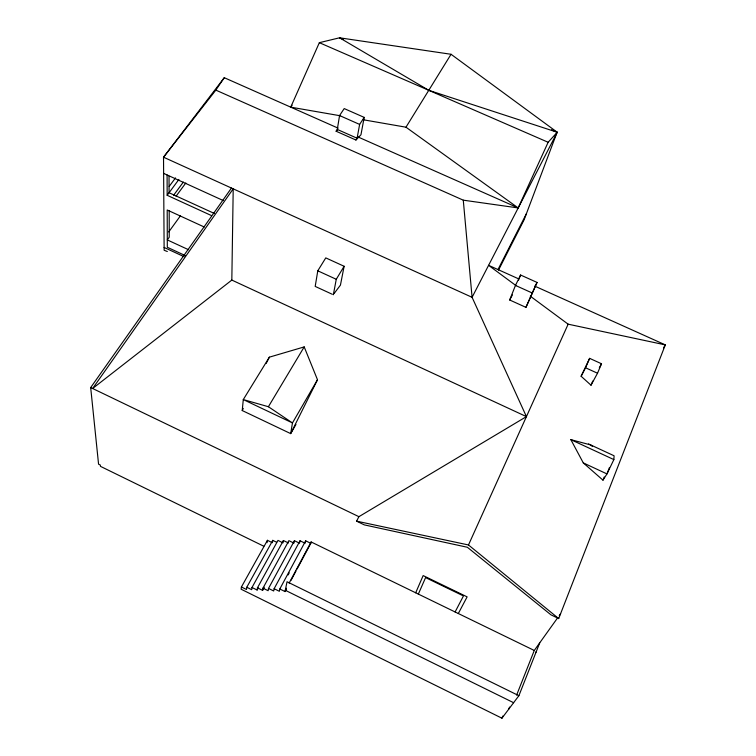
<?xml version="1.0" encoding="UTF-8"?>
<svg xmlns="http://www.w3.org/2000/svg" width="756" height="756" viewBox="0 0 756 756"><rect width="100%" height="100%" fill="white"/><g stroke="black" fill="none" stroke-linecap="round" stroke-linejoin="round"><path stroke-width="1.13" d="M231.827 280.079L233.207 188.849L92.629 388.499L231.827 280.079L526.431 416.613L358.902 516.679L356.586 521.158L364.307 524.881L467.369 547.268L550.944 614.826L558.703 618.569L665.318 344.887L534.643 286.061M592.42 446.484L590.653 444.925L570.856 439.652L583.292 462.899L602.976 480.154L606.964 473.917L613.863 459.591L614.099 455.783L588.518 443.933M242.232 410.546L243.29 399.574L269.372 357.163L304.195 346.909L317.492 379.748L290.682 433.613L242.232 410.546L243.29 408.448M271.395 542.25L267.426 540.313L241.41 586.987L241.136 589.226L501.937 718.2L518.89 695.7L539.727 642.846M276.62 542.241L272.774 540.36L246.777 587.251L246.475 589.491L241.41 586.987M288.452 542.978L283.415 540.521L282.99 542.846L277.981 540.398L251.994 587.488L251.682 589.671L246.777 587.251M251.994 587.488L257.116 590.02L257.456 587.828L283.415 540.521M267.048 542.666L267.426 540.313M337.299 129.437L339.557 115.545L344.207 108.581L364.194 117.388L360.952 134.776L355.934 140.021L336.118 131.232L337.299 129.437L357.097 138.216L355.934 140.021M257.456 587.828L262.597 590.36L262.956 588.159L288.896 540.653L293.952 543.11M272.387 542.732L272.774 540.36M333.982 293.687L340.436 285.135L344.122 266.273L325.77 257.89L317.785 270.809L315.195 286.411L332.271 294.273M305.14 543.252L300.028 540.767L299.518 543.177L294.434 540.71L268.512 588.433L268.125 590.71L262.956 588.159M300.028 540.767L274.126 588.707L273.71 590.994L268.512 588.433M357.097 138.216L359.629 124.419L364.194 117.388M333.339 294.764L336.269 279.285L344.122 266.273M297.099 568.985L310.801 543.318L305.67 540.823L279.796 588.99L279.351 591.287L274.126 588.707M294.112 542.307L294.434 540.71M279.796 588.99L285.04 591.57L287.034 581.742L518.89 695.7M305.311 542.439L305.67 540.823M310.801 543.318L311.113 541.948L534.275 650.462L557.881 617.501M535.806 652.541L535.995 651.908M556.756 133.207L524.125 219.741L498.516 270.109M602.976 480.154L604.233 476.979M609.478 467.52L606.964 473.917L583.292 462.899M509.686 299.99L515.45 285.418L520.582 275.014L537.034 282.423L525.949 307.361L509.686 299.99L512.407 294.906M518.493 280.268L520.582 275.014M508.684 709.232L509.544 707.087M516.622 695.085L534.275 650.462M501.937 718.2L502.797 716.036M525.949 307.361L537.034 282.423M597.514 373.228L601.511 363.759L589.623 358.353L581.118 376.252L591.003 385.201L597.514 373.228L585.569 367.785L581.118 376.252M591.003 385.201L592.761 381.033M585.569 367.785L589.623 358.353M415.687 592.798L423.162 575.581L467.123 596.871L458.316 613.522M418.342 594.084L425.59 577.612L463.456 595.945L455.103 611.963M340.285 115.772L290.729 107.154L319.344 42.676L339.557 37.8L451.048 54.281L557.248 132.262L472.084 297.316L526.431 416.613M558.703 618.569L468.493 544.963L568.153 324.182L665.318 344.887L663.494 347.892M551.511 129.767L557.248 132.262L548.138 142.27L518.2 207.938L463.277 200.17L215.838 90.115L163.523 157.201L164.128 250.255L167.322 251.521M266.178 363.438L269.372 357.163M498.006 269.505L526.403 213.721M286.401 588.225L285.305 590.285L513.607 702.702M289.151 583.084L311.113 541.948M285.04 591.57L286.137 589.519M291.069 580.277L296.002 571.035M288.13 574.929L289.227 572.887M599.328 367.775L601.511 363.759M262.597 590.36L264.279 587.27M257.116 590.02L258.24 587.97M295.965 424.456L290.682 433.613L292.459 422.935L317.492 379.748M268.399 406.728L292.459 422.935L243.29 399.574L268.399 406.728L304.195 346.909M363.334 119.779L405.972 127.197L451.048 54.281M215.838 90.115L224.267 77.698L338.168 128.17M263.787 546.219L100.453 466.348L100.321 465.034L98.563 464.175L90.682 387.563L231.449 188.046M290.729 107.154L292.09 105.216M559.232 615.63L560.574 613.749M168.739 231.941L180.41 215.838M176.054 196.229L185.825 182.971M173.549 195.331L183.33 182.092M211.548 215.621L167.161 195.294L178.907 179.446M169.183 186.411L175.534 177.906M224.267 77.698L163.523 157.201L472.084 297.316L463.277 200.17M336.118 131.232L337.601 129.758M356.586 521.158L468.493 544.963M557.248 132.262L428.775 90.314L339.557 37.8L343.252 39.407M319.344 42.676L548.138 142.27M339.557 115.545L359.629 124.419M357.579 136.77L518.2 207.938L405.972 127.197M518.578 278.832L488.584 265.328L516.055 285.655M515.45 285.418L531.997 292.884M163.627 173.37L223.322 200.576M214.439 213.504L169.06 192.742L169.042 176.224M317.785 270.809L336.269 279.285M204.281 227.017L167.199 209.988L167.312 247.269L185.248 255.575M188.565 249.735L167.293 239.907L169.231 237.223L169.202 210.726M164.109 247.439L184.171 256.738M570.856 439.652L613.863 459.591M90.682 387.563L358.902 516.679M530.268 296.163L568.153 324.182M167.095 174.957L167.161 195.294"/></g></svg>
